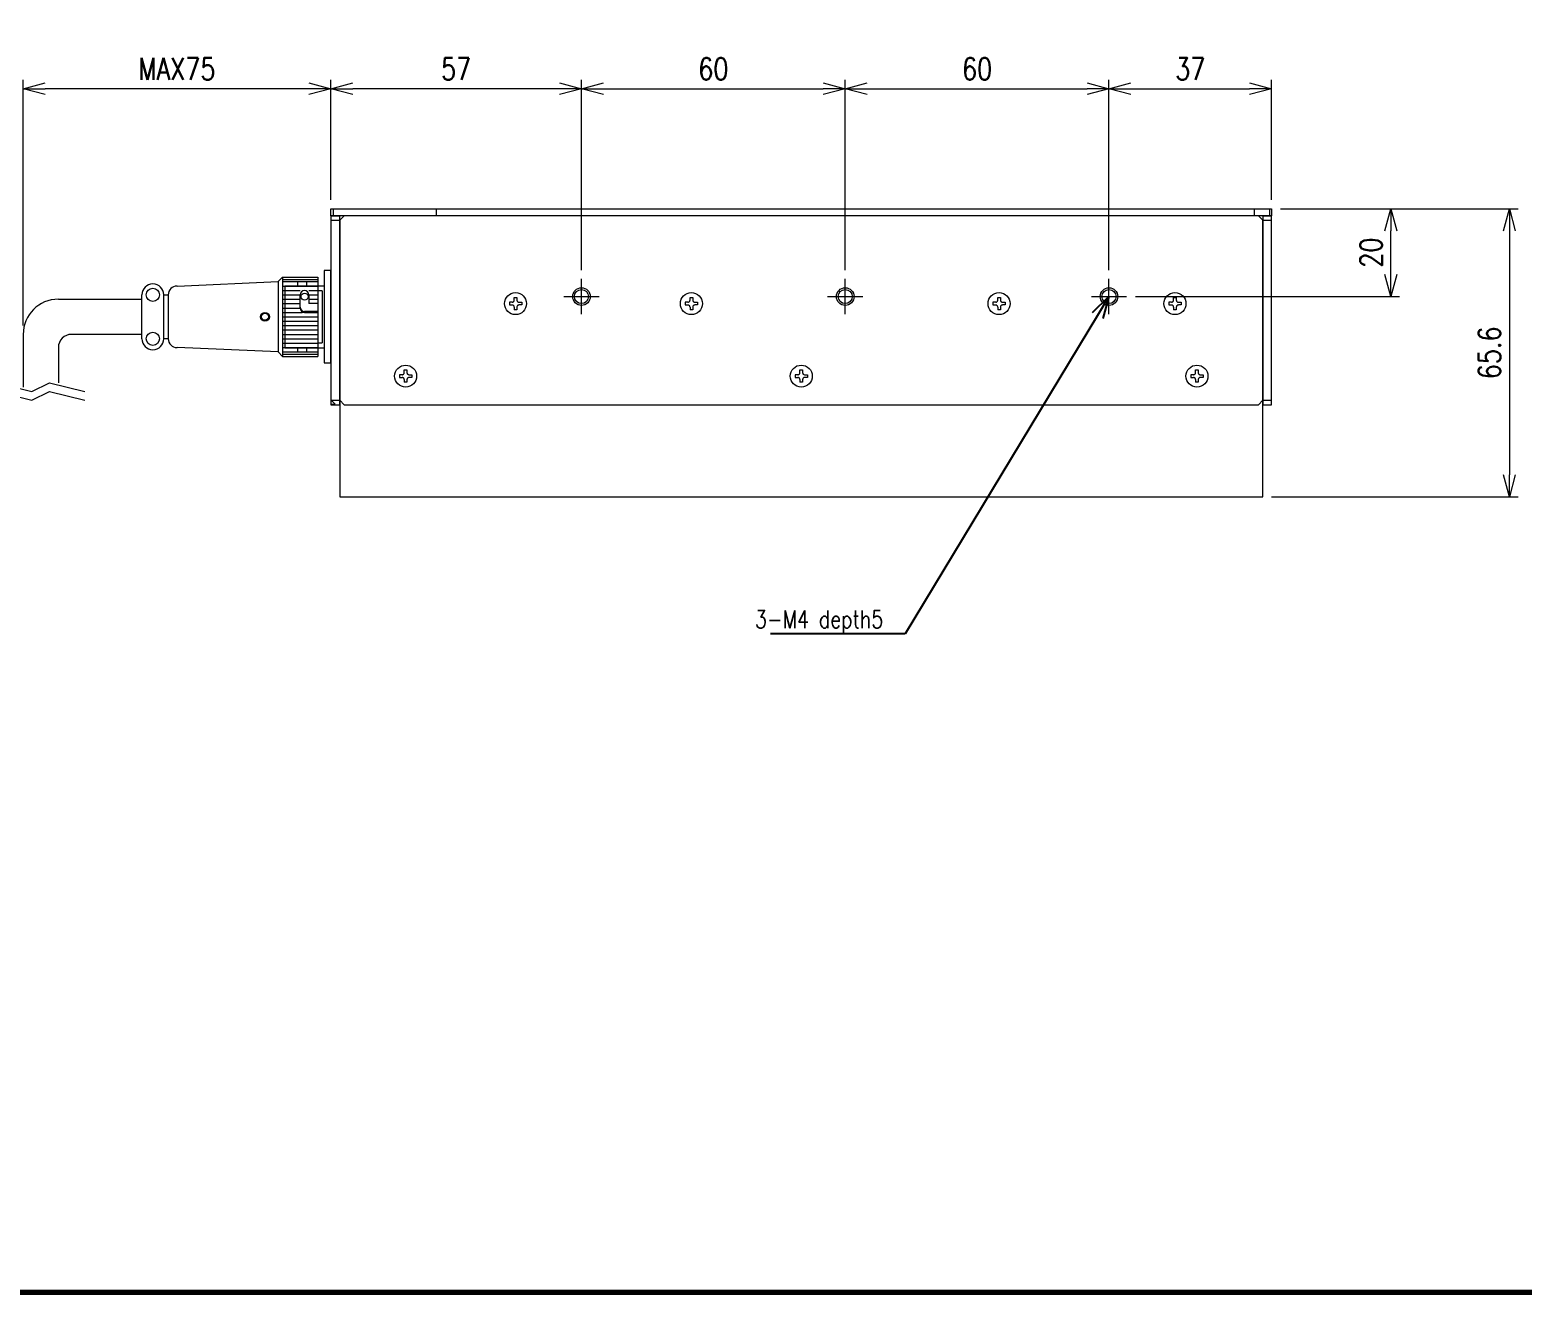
# Model space of a CAD drawing. Header units: millimetres. Extents: x 8 to 774, y 1 to 562.
# Drawn here: x 263.4 to 602.9, y 8 to 295.3 of the extents above; entities that cross this region are included whole.
import ezdxf
from ezdxf import colors
from ezdxf.entities.mleader import LeaderData, LeaderLine
from ezdxf.math import Vec2, Vec3

# ---------------------------------------------------------------- set-up
doc = ezdxf.new("R2010")
doc.units = ezdxf.units.MM
doc.layers.get('0').update_dxf_attribs({"lineweight": 9})
doc.layers.get('Defpoints').update_dxf_attribs({"lineweight": 9})
for name, color, linetype, lineweight in [('2KD_寸法1', 7, 'Continuous', 15), ('2KD_寸法１', 7, 'Continuous', 15), ('2KD_寸法１ @ 2', 7, 'Continuous', 15), ('AUX', 7, 'Continuous', 40)]:
    doc.layers.add(name, color=color, linetype=linetype, lineweight=lineweight)
doc.styles.get("Standard").update_dxf_attribs({"font": 'simplex.shx', "width": 0.8, "bigfont": 'extfont.shx'})
doc.dimstyles.new('KD-STD', dxfattribs={"dimscale": 0, "dimtxt": 2.5, "dimasz": 2.5, "dimexe": 1, "dimexo": 1, "dimgap": 1, "dimtad": 1, "dimdsep": 46, "dimtxsty": 'Standard', "dimblk": 'OPEN30', "dimcen": 0, "dimadec": 0, "dimazin": 0, "dimtfac": 1, "dimtmove": 0, "dimatfit": 3, "dimldrblk": 'OPEN30', "dimfxl": 1, "dimtfill": 1, "dimtolj": 1, "dimtzin": 0, "dimlwd": 15, "dimlwe": 15, "dimarcsym": 0})

# ---------------------------------------------------------------- blocks, each defined once
blk = doc.blocks.new('_Open30')
at = {"lineweight": -2}
for p, q in [((-1, 0.268), (0, 0)), ((0, 0), (-1, -0.268)), ((0, 0), (-1, 0))]:
    blk.add_line(p, q, dxfattribs=at)
blk = doc.blocks.new('*D33')
at = {"layer": '2KD_寸法１', "color": 0, "lineweight": 15}
for p, q in [((508.93, 240.56), (508.93, 283.87)), ((513.93, 281.87), (540.93, 281.87)), ((545.93, 256.56), (545.93, 283.87))]:
    blk.add_line(p, q, dxfattribs=at)
at = {"layer": 'Defpoints', "color": 0}
for p in [(545.93, 281.87), (545.93, 254.56), (508.93, 238.56)]:
    blk.add_point(p, dxfattribs=at)
at = {"layer": '2KD_寸法１', "color": 0, "lineweight": 15, "xscale": 5, "yscale": 5, "zscale": 5, "rotation": 180}
blk.add_blockref('_Open30', (508.93, 281.87), dxfattribs=at)
at = {"layer": '2KD_寸法１', "color": 0, "lineweight": 15, "xscale": 5, "yscale": 5, "zscale": 5}
blk.add_blockref('_Open30', (545.93, 281.87), dxfattribs=at)
at = {"layer": '2KD_寸法１', "color": 0, "insert": (527.43, 286.37), "char_height": 5, "attachment_point": 5, "bg_fill": 3, "box_fill_scale": 1.1, "bg_fill_color": 9, "bg_fill_true_color": 13158600, "bg_fill_transparency": 4391330}
blk.add_mtext('\\A1;37', dxfattribs=at)
blk = doc.blocks.new('*D34')
at = {"layer": '2KD_寸法１', "color": 0, "lineweight": 15}
for p, q in [((448.93, 240.56), (448.93, 283.87)), ((453.93, 281.87), (503.93, 281.87)), ((508.93, 240.56), (508.93, 283.87))]:
    blk.add_line(p, q, dxfattribs=at)
at = {"layer": 'Defpoints', "color": 0}
for p in [(508.93, 281.87), (448.93, 238.56), (508.93, 238.56)]:
    blk.add_point(p, dxfattribs=at)
at = {"layer": '2KD_寸法１', "color": 0, "lineweight": 15, "xscale": 5, "yscale": 5, "zscale": 5, "rotation": 180}
blk.add_blockref('_Open30', (448.93, 281.87), dxfattribs=at)
at = {"layer": '2KD_寸法１', "color": 0, "lineweight": 15, "xscale": 5, "yscale": 5, "zscale": 5}
blk.add_blockref('_Open30', (508.93, 281.87), dxfattribs=at)
at = {"layer": '2KD_寸法１', "color": 0, "insert": (478.93, 286.37), "char_height": 5, "attachment_point": 5, "bg_fill": 3, "box_fill_scale": 1.1, "bg_fill_color": 9, "bg_fill_true_color": 13158600, "bg_fill_transparency": 4391406}
blk.add_mtext('\\A1;60', dxfattribs=at)
blk = doc.blocks.new('*D35')
at = {"layer": '2KD_寸法１', "color": 0, "lineweight": 15}
for p, q in [((388.93, 240.56), (388.93, 283.87)), ((393.93, 281.87), (443.93, 281.87)), ((448.93, 240.56), (448.93, 283.87))]:
    blk.add_line(p, q, dxfattribs=at)
at = {"layer": 'Defpoints', "color": 0}
for p in [(448.93, 281.87), (388.93, 238.56), (448.93, 238.56)]:
    blk.add_point(p, dxfattribs=at)
at = {"layer": '2KD_寸法１', "color": 0, "lineweight": 15, "xscale": 5, "yscale": 5, "zscale": 5, "rotation": 180}
blk.add_blockref('_Open30', (388.93, 281.87), dxfattribs=at)
at = {"layer": '2KD_寸法１', "color": 0, "lineweight": 15, "xscale": 5, "yscale": 5, "zscale": 5}
blk.add_blockref('_Open30', (448.93, 281.87), dxfattribs=at)
at = {"layer": '2KD_寸法１', "color": 0, "insert": (418.93, 286.37), "char_height": 5, "attachment_point": 5, "bg_fill": 3, "box_fill_scale": 1.1, "bg_fill_color": 9, "bg_fill_true_color": 13158600, "bg_fill_transparency": 4391454}
blk.add_mtext('\\A1;60', dxfattribs=at)
blk = doc.blocks.new('*D36')
at = {"layer": '2KD_寸法１', "color": 0, "lineweight": 15}
for p, q in [((331.93, 256.56), (331.93, 283.87)), ((383.93, 281.87), (336.93, 281.87)), ((388.93, 240.56), (388.93, 283.87))]:
    blk.add_line(p, q, dxfattribs=at)
at = {"layer": 'Defpoints', "color": 0}
for p in [(331.93, 281.87), (331.93, 254.56), (388.93, 238.56)]:
    blk.add_point(p, dxfattribs=at)
at = {"layer": '2KD_寸法１', "color": 0, "lineweight": 15, "xscale": 5, "yscale": 5, "zscale": 5, "rotation": 180}
blk.add_blockref('_Open30', (331.93, 281.87), dxfattribs=at)
at = {"layer": '2KD_寸法１', "color": 0, "lineweight": 15, "xscale": 5, "yscale": 5, "zscale": 5}
blk.add_blockref('_Open30', (388.93, 281.87), dxfattribs=at)
at = {"layer": '2KD_寸法１', "color": 0, "insert": (360.43, 286.37), "char_height": 5, "attachment_point": 5, "bg_fill": 3, "box_fill_scale": 1.1, "bg_fill_color": 9, "bg_fill_true_color": 13158600, "bg_fill_transparency": 4390982}
blk.add_mtext('\\A1;57', dxfattribs=at)
blk = doc.blocks.new('*D37')
at = {"layer": '2KD_寸法１', "color": 0, "lineweight": 15}
for p, q in [((261.93, 227.96), (261.93, 283.87)), ((326.93, 281.87), (266.93, 281.87)), ((331.93, 256.56), (331.93, 283.87))]:
    blk.add_line(p, q, dxfattribs=at)
at = {"layer": 'Defpoints', "color": 0}
for p in [(261.93, 281.87), (331.93, 254.56), (261.93, 225.96)]:
    blk.add_point(p, dxfattribs=at)
at = {"layer": '2KD_寸法１', "color": 0, "lineweight": 15, "xscale": 5, "yscale": 5, "zscale": 5, "rotation": 180}
blk.add_blockref('_Open30', (261.93, 281.87), dxfattribs=at)
at = {"layer": '2KD_寸法１', "color": 0, "lineweight": 15, "xscale": 5, "yscale": 5, "zscale": 5}
blk.add_blockref('_Open30', (331.93, 281.87), dxfattribs=at)
at = {"layer": '2KD_寸法１', "color": 0, "insert": (296.93, 286.37), "char_height": 5, "attachment_point": 5, "bg_fill": 3, "box_fill_scale": 1.1, "bg_fill_color": 9, "bg_fill_true_color": 13158600, "bg_fill_transparency": 4391398}
blk.add_mtext('\\A1;MAX75', dxfattribs=at)
blk = doc.blocks.new('*D38')
at = {"layer": '2KD_寸法１', "color": 0, "lineweight": 15}
for p, q in [((547.93, 254.56), (575.04, 254.56)), ((573.04, 239.56), (573.04, 249.56)), ((514.93, 234.56), (575.04, 234.56))]:
    blk.add_line(p, q, dxfattribs=at)
at = {"layer": 'Defpoints', "color": 0}
for p in [(545.93, 254.56), (573.04, 254.56), (512.93, 234.56)]:
    blk.add_point(p, dxfattribs=at)
at = {"layer": '2KD_寸法１', "color": 0, "lineweight": 15, "xscale": 5, "yscale": 5, "zscale": 5}
for p, rotation in [((573.04, 254.56), 90), ((573.04, 234.56), 270)]:
    blk.add_blockref('_Open30', p, dxfattribs=dict(at, rotation=rotation))
at = {"layer": '2KD_寸法１', "color": 0, "insert": (568.54, 244.56), "char_height": 5, "attachment_point": 5, "rotation": 90, "bg_fill": 3, "box_fill_scale": 1.1, "bg_fill_color": 9, "bg_fill_true_color": 13158600, "bg_fill_transparency": 4390958}
blk.add_mtext('\\A1;20', dxfattribs=at)
blk = doc.blocks.new('*D39')
at = {"layer": '2KD_寸法１', "color": 0, "lineweight": 15}
for p, q in [((547.93, 254.56), (602.01, 254.56)), ((600.01, 249.56), (600.01, 193.96)), ((545.93, 188.96), (602.01, 188.96))]:
    blk.add_line(p, q, dxfattribs=at)
at = {"layer": 'Defpoints', "color": 0}
for p in [(545.93, 254.56), (543.93, 188.96), (600.01, 188.96)]:
    blk.add_point(p, dxfattribs=at)
at = {"layer": '2KD_寸法１', "color": 0, "lineweight": 15, "xscale": 5, "yscale": 5, "zscale": 5}
for p, rotation in [((600.01, 254.56), 90), ((600.01, 188.96), 270)]:
    blk.add_blockref('_Open30', p, dxfattribs=dict(at, rotation=rotation))
at = {"layer": '2KD_寸法１', "color": 0, "insert": (595.51, 221.76), "char_height": 5, "attachment_point": 5, "rotation": 90, "bg_fill": 3, "box_fill_scale": 1.1, "bg_fill_color": 9, "bg_fill_true_color": 13158600, "bg_fill_transparency": 4391322}
blk.add_mtext('\\A1;65.6', dxfattribs=at)
blk = doc.blocks.new('A$C6224417A')
at = {"layer": '2KD_寸法1'}
for p, q in [((4, 0), (4, 8)), ((0, 4), (8, 4))]:
    blk.add_line(p, q, dxfattribs=at)
blk = doc.blocks.new('A$C5FB23B9D')
for p, q in [((-2, 64), (-2, 65.6)), ((-2, 65.6), (212, 65.6)), ((-1.5, 65.6), (-1.5, 64)), ((22, 64), (22, 65.6)), ((22, 65.6), (208, 65.6)), ((208, 65.6), (208, 64)), ((211.5, 65.6), (211.5, 64)), ((212, 65.6), (212, 64)), ((-2, 64), (0, 64)), ((-2, 64), (-2, 21)), ((212, 64), (-2, 64)), ((-2, 63), (0, 63)), ((0, 63), (1, 64)), ((0, 62), (0, 64)), ((0, 63), (0, 22)), ((0, 21), (0, 62)), ((209, 64), (1, 64)), ((208, 64), (22, 64)), ((209, 64), (210, 63)), ((210, 64), (212, 64)), ((210, 64), (210, 21)), ((210, 22), (210, 63)), ((210, 63), (212, 63)), ((212, 62), (212, 64)), ((212, 21), (212, 62)), ((-3.5, 51.5), (-3.5, 30.5)), ((-2, 51.5), (-3.5, 51.5)), ((-2, 30.5), (-2, 51.5)), ((-37, 48), (-14, 49)), ((-14, 49), (-13, 50)), ((-14, 49), (-14, 33)), ((-13, 50), (-13, 32)), ((-13, 50), (-5, 50)), ((-13, 49.5), (-5, 49.5)), ((-13, 49), (-5, 49)), ((-13, 48), (-5, 48)), ((-12.5, 48.05), (-3.5, 48.05)), ((-12.5, 48.05), (-12.5, 33.95)), ((-9.5, 48.05), (-9.5, 49)), ((-9.5, 49), (-7.5, 49)), ((-7.5, 48.05), (-7.5, 49)), ((-5, 50), (-5, 32)), ((-64, 45), (-45, 45)), ((-45, 36), (-45, 46)), ((-40, 46), (-39, 46)), ((-40, 36), (-40, 46)), ((-39, 46), (-39, 36)), ((-13, 47), (-9, 47)), ((-13, 46), (-9, 46)), ((-13, 45), (-9, 45)), ((-9, 43), (-9, 46)), ((-7, 47), (-5, 47)), ((-7, 46), (-7, 44)), ((-7, 46), (-5, 46)), ((-7, 45), (-5, 45)), ((-4, 46.9), (-5, 46.9)), ((-5, 46.9), (-5, 35.1)), ((-4, 46.9), (-4, 35.1)), ((38.6, 44.3111), (38.6, 43.6889)), ((39.2222, 44.3111), (38.6, 44.3111)), ((39.6889, 44.7778), (39.6889, 45.4)), ((39.6889, 45.4), (40.3111, 45.4)), ((40.3111, 45.4), (40.3111, 44.7778)), ((40.7778, 44.3111), (41.4, 44.3111)), ((41.4, 44.3111), (41.4, 43.6889)), ((78.6, 44.3111), (78.6, 43.6889)), ((79.2222, 44.3111), (78.6, 44.3111)), ((79.6889, 44.7778), (79.6889, 45.4)), ((79.6889, 45.4), (80.3111, 45.4)), ((80.3111, 45.4), (80.3111, 44.7778)), ((80.7778, 44.3111), (81.4, 44.3111)), ((81.4, 44.3111), (81.4, 43.6889)), ((148.6, 44.3111), (148.6, 43.6889)), ((149.2222, 44.3111), (148.6, 44.3111)), ((149.6889, 44.7778), (149.6889, 45.4)), ((149.6889, 45.4), (150.3111, 45.4)), ((150.3111, 45.4), (150.3111, 44.7778)), ((150.7778, 44.3111), (151.4, 44.3111)), ((151.4, 44.3111), (151.4, 43.6889)), ((188.6, 44.3111), (188.6, 43.6889)), ((189.2222, 44.3111), (188.6, 44.3111)), ((189.6889, 44.7778), (189.6889, 45.4)), ((189.6889, 45.4), (190.3111, 45.4)), ((190.3111, 45.4), (190.3111, 44.7778)), ((190.7778, 44.3111), (191.4, 44.3111)), ((191.4, 44.3111), (191.4, 43.6889)), ((-13, 44), (-9, 44)), ((-13, 43), (-9, 43)), ((-13, 42), (-8.5, 42)), ((-13, 41), (-5, 41)), ((-5, 42.2), (-8, 42.2)), ((-8, 42), (-5, 42)), ((-5, 44), (-7, 44)), ((38.6, 43.6889), (39.2222, 43.6889)), ((39.6889, 43.2222), (39.6889, 42.6)), ((40.3111, 42.6), (39.6889, 42.6)), ((40.3111, 43.2222), (40.3111, 42.6)), ((41.4, 43.6889), (40.7778, 43.6889)), ((78.6, 43.6889), (79.2222, 43.6889)), ((79.6889, 43.2222), (79.6889, 42.6)), ((80.3111, 42.6), (79.6889, 42.6)), ((80.3111, 43.2222), (80.3111, 42.6)), ((81.4, 43.6889), (80.7778, 43.6889)), ((148.6, 43.6889), (149.2222, 43.6889)), ((149.6889, 43.2222), (149.6889, 42.6)), ((150.3111, 42.6), (149.6889, 42.6)), ((150.3111, 43.2222), (150.3111, 42.6)), ((151.4, 43.6889), (150.7778, 43.6889)), ((188.6, 43.6889), (189.2222, 43.6889)), ((189.6889, 43.2222), (189.6889, 42.6)), ((190.3111, 42.6), (189.6889, 42.6)), ((190.3111, 43.2222), (190.3111, 42.6)), ((191.4, 43.6889), (190.7778, 43.6889)), ((-13, 40), (-5, 40)), ((-13, 39), (-5, 39)), ((-13, 38), (-5, 38)), ((-72, 37), (-72, 25)), ((-64, 34), (-64, 26)), ((-45, 37), (-61, 37)), ((-39, 36), (-40, 36)), ((-14, 33), (-37, 34)), ((-13, 37), (-5, 37)), ((-13, 36), (-5, 36)), ((-13, 35), (-5, 35)), ((-13, 34), (-5, 34)), ((-12.5, 33.95), (-3.5, 33.95)), ((-9.5, 33), (-9.5, 33.95)), ((-7.5, 33), (-7.5, 33.95)), ((-5, 35.1), (-4, 35.1)), ((-13, 32), (-14, 33)), ((-13, 33), (-5, 33)), ((-13, 32.5), (-5, 32.5)), ((-13, 32), (-5, 32)), ((-9.5, 33), (-7.5, 33)), ((-3.5, 30.5), (-2, 30.5)), ((13.6, 27.8111), (13.6, 27.1889)), ((14.2222, 27.8111), (13.6, 27.8111)), ((13.6, 27.1889), (14.2222, 27.1889)), ((14.6889, 28.2778), (14.6889, 28.9)), ((14.6889, 28.9), (15.3111, 28.9)), ((15.3111, 28.9), (15.3111, 28.2778)), ((15.7778, 27.8111), (16.4, 27.8111)), ((16.4, 27.1889), (15.7778, 27.1889)), ((16.4, 27.8111), (16.4, 27.1889)), ((103.6, 27.8111), (103.6, 27.1889)), ((104.2222, 27.8111), (103.6, 27.8111)), ((103.6, 27.1889), (104.2222, 27.1889)), ((104.6889, 28.2778), (104.6889, 28.9)), ((104.6889, 28.9), (105.3111, 28.9)), ((105.3111, 28.9), (105.3111, 28.2778)), ((105.7778, 27.8111), (106.4, 27.8111)), ((106.4, 27.1889), (105.7778, 27.1889)), ((106.4, 27.8111), (106.4, 27.1889)), ((193.6, 27.8111), (193.6, 27.1889)), ((194.2222, 27.8111), (193.6, 27.8111)), ((193.6, 27.1889), (194.2222, 27.1889)), ((194.6889, 28.2778), (194.6889, 28.9)), ((194.6889, 28.9), (195.3111, 28.9)), ((195.3111, 28.9), (195.3111, 28.2778)), ((195.7778, 27.8111), (196.4, 27.8111)), ((196.4, 27.1889), (195.7778, 27.1889)), ((196.4, 27.8111), (196.4, 27.1889)), ((-78, 26), (-70, 24)), ((-78, 24), (-70, 22)), ((-70, 24), (-66, 26)), ((-70, 22), (-66, 24)), ((-66, 26), (-58, 24)), ((-66, 24), (-58, 22)), ((14.6889, 26.7222), (14.6889, 26.1)), ((15.3111, 26.1), (14.6889, 26.1)), ((15.3111, 26.7222), (15.3111, 26.1)), ((104.6889, 26.7222), (104.6889, 26.1)), ((105.3111, 26.1), (104.6889, 26.1)), ((105.3111, 26.7222), (105.3111, 26.1)), ((194.6889, 26.7222), (194.6889, 26.1)), ((195.3111, 26.1), (194.6889, 26.1)), ((195.3111, 26.7222), (195.3111, 26.1)), ((-2, 22.1), (-2, 21.1)), ((-2, 22.1), (-1, 21.1)), ((-2, 22), (0, 22)), ((-2, 21.1), (-1, 21.1)), ((-2, 21), (0, 21)), ((0, 22), (1, 21)), ((1, 21), (209, 21)), ((209, 21), (210, 22)), ((210, 22), (212, 22)), ((210, 21), (212, 21))]:
    blk.add_line(p, q)
for points in [[(39.2222, 44.3111), (39.3033, 44.3182), (39.3818, 44.3393), (39.4556, 44.3736), (39.5222, 44.4203), (39.5797, 44.4778), (39.6264, 44.5444), (39.6607, 44.6182), (39.6818, 44.6967), (39.6889, 44.7778)], [(40.3111, 44.7778), (40.3182, 44.6967), (40.3393, 44.6182), (40.3736, 44.5444), (40.4203, 44.4778), (40.4778, 44.4203), (40.5444, 44.3736), (40.6182, 44.3393), (40.6967, 44.3182), (40.7778, 44.3111)], [(79.2222, 44.3111), (79.3033, 44.3182), (79.3818, 44.3393), (79.4556, 44.3736), (79.5222, 44.4203), (79.5797, 44.4778), (79.6264, 44.5444), (79.6607, 44.6182), (79.6818, 44.6967), (79.6889, 44.7778)], [(80.3111, 44.7778), (80.3182, 44.6967), (80.3393, 44.6182), (80.3736, 44.5444), (80.4203, 44.4778), (80.4778, 44.4203), (80.5444, 44.3736), (80.6182, 44.3393), (80.6967, 44.3182), (80.7778, 44.3111)], [(149.2222, 44.3111), (149.3033, 44.3182), (149.3818, 44.3393), (149.4556, 44.3736), (149.5222, 44.4203), (149.5797, 44.4778), (149.6264, 44.5444), (149.6607, 44.6182), (149.6818, 44.6967), (149.6889, 44.7778)], [(150.3111, 44.7778), (150.3182, 44.6967), (150.3393, 44.6182), (150.3736, 44.5444), (150.4203, 44.4778), (150.4778, 44.4203), (150.5444, 44.3736), (150.6182, 44.3393), (150.6967, 44.3182), (150.7778, 44.3111)], [(189.2222, 44.3111), (189.3033, 44.3182), (189.3818, 44.3393), (189.4556, 44.3736), (189.5222, 44.4203), (189.5797, 44.4778), (189.6264, 44.5444), (189.6607, 44.6182), (189.6818, 44.6967), (189.6889, 44.7778)], [(190.3111, 44.7778), (190.3182, 44.6967), (190.3393, 44.6182), (190.3736, 44.5444), (190.4203, 44.4778), (190.4778, 44.4203), (190.5444, 44.3736), (190.6182, 44.3393), (190.6967, 44.3182), (190.7778, 44.3111)], [(39.6889, 43.2222), (39.6818, 43.3033), (39.6607, 43.3818), (39.6264, 43.4556), (39.5797, 43.5222), (39.5222, 43.5797), (39.4556, 43.6264), (39.3818, 43.6607), (39.3033, 43.6818), (39.2222, 43.6889)], [(40.7778, 43.6889), (40.6967, 43.6818), (40.6182, 43.6607), (40.5444, 43.6264), (40.4778, 43.5797), (40.4203, 43.5222), (40.3736, 43.4556), (40.3393, 43.3818), (40.3182, 43.3033), (40.3111, 43.2222)], [(79.6889, 43.2222), (79.6818, 43.3033), (79.6607, 43.3818), (79.6264, 43.4556), (79.5797, 43.5222), (79.5222, 43.5797), (79.4556, 43.6264), (79.3818, 43.6607), (79.3033, 43.6818), (79.2222, 43.6889)], [(80.7778, 43.6889), (80.6967, 43.6818), (80.6182, 43.6607), (80.5444, 43.6264), (80.4778, 43.5797), (80.4203, 43.5222), (80.3736, 43.4556), (80.3393, 43.3818), (80.3182, 43.3033), (80.3111, 43.2222)], [(149.6889, 43.2222), (149.6818, 43.3033), (149.6607, 43.3818), (149.6264, 43.4556), (149.5797, 43.5222), (149.5222, 43.5797), (149.4556, 43.6264), (149.3818, 43.6607), (149.3033, 43.6818), (149.2222, 43.6889)], [(150.7778, 43.6889), (150.6967, 43.6818), (150.6182, 43.6607), (150.5444, 43.6264), (150.4778, 43.5797), (150.4203, 43.5222), (150.3736, 43.4556), (150.3393, 43.3818), (150.3182, 43.3033), (150.3111, 43.2222)], [(189.6889, 43.2222), (189.6818, 43.3033), (189.6607, 43.3818), (189.6264, 43.4556), (189.5797, 43.5222), (189.5222, 43.5797), (189.4556, 43.6264), (189.3818, 43.6607), (189.3033, 43.6818), (189.2222, 43.6889)], [(190.7778, 43.6889), (190.6967, 43.6818), (190.6182, 43.6607), (190.5444, 43.6264), (190.4778, 43.5797), (190.4203, 43.5222), (190.3736, 43.4556), (190.3393, 43.3818), (190.3182, 43.3033), (190.3111, 43.2222)], [(14.2222, 27.8111), (14.3033, 27.8182), (14.3818, 27.8393), (14.4556, 27.8736), (14.5222, 27.9203), (14.5797, 27.9778), (14.6264, 28.0444), (14.6607, 28.1182), (14.6818, 28.1967), (14.6889, 28.2778)], [(14.6889, 26.7222), (14.6818, 26.8033), (14.6607, 26.8818), (14.6264, 26.9556), (14.5797, 27.0222), (14.5222, 27.0797), (14.4556, 27.1264), (14.3818, 27.1607), (14.3033, 27.1818), (14.2222, 27.1889)], [(15.3111, 28.2778), (15.3182, 28.1967), (15.3393, 28.1182), (15.3736, 28.0444), (15.4203, 27.9778), (15.4778, 27.9203), (15.5444, 27.8736), (15.6182, 27.8393), (15.6967, 27.8182), (15.7778, 27.8111)], [(15.7778, 27.1889), (15.6967, 27.1818), (15.6182, 27.1607), (15.5444, 27.1264), (15.4778, 27.0797), (15.4203, 27.0222), (15.3736, 26.9556), (15.3393, 26.8818), (15.3182, 26.8033), (15.3111, 26.7222)], [(104.2222, 27.8111), (104.3033, 27.8182), (104.3818, 27.8393), (104.4556, 27.8736), (104.5222, 27.9203), (104.5797, 27.9778), (104.6264, 28.0444), (104.6607, 28.1182), (104.6818, 28.1967), (104.6889, 28.2778)], [(104.6889, 26.7222), (104.6818, 26.8033), (104.6607, 26.8818), (104.6264, 26.9556), (104.5797, 27.0222), (104.5222, 27.0797), (104.4556, 27.1264), (104.3818, 27.1607), (104.3033, 27.1818), (104.2222, 27.1889)], [(105.3111, 28.2778), (105.3182, 28.1967), (105.3393, 28.1182), (105.3736, 28.0444), (105.4203, 27.9778), (105.4778, 27.9203), (105.5444, 27.8736), (105.6182, 27.8393), (105.6967, 27.8182), (105.7778, 27.8111)], [(105.7778, 27.1889), (105.6967, 27.1818), (105.6182, 27.1607), (105.5444, 27.1264), (105.4778, 27.0797), (105.4203, 27.0222), (105.3736, 26.9556), (105.3393, 26.8818), (105.3182, 26.8033), (105.3111, 26.7222)], [(194.2222, 27.8111), (194.3033, 27.8182), (194.3818, 27.8393), (194.4556, 27.8736), (194.5222, 27.9203), (194.5797, 27.9778), (194.6264, 28.0444), (194.6607, 28.1182), (194.6818, 28.1967), (194.6889, 28.2778)], [(194.6889, 26.7222), (194.6818, 26.8033), (194.6607, 26.8818), (194.6264, 26.9556), (194.5797, 27.0222), (194.5222, 27.0797), (194.4556, 27.1264), (194.3818, 27.1607), (194.3033, 27.1818), (194.2222, 27.1889)], [(195.3111, 28.2778), (195.3182, 28.1967), (195.3393, 28.1182), (195.3736, 28.0444), (195.4203, 27.9778), (195.4778, 27.9203), (195.5444, 27.8736), (195.6182, 27.8393), (195.6967, 27.8182), (195.7778, 27.8111)], [(195.7778, 27.1889), (195.6967, 27.1818), (195.6182, 27.1607), (195.5444, 27.1264), (195.4778, 27.0797), (195.4203, 27.0222), (195.3736, 26.9556), (195.3393, 26.8818), (195.3182, 26.8033), (195.3111, 26.7222)], [(0, 22), (0, 0), (210, 0), (210, 22)]]:
    blk.add_lwpolyline(points)
for centre, radius in [((55, 45.6), 2), ((115, 45.6), 2), ((175, 45.6), 2), ((-42.5, 46), 1.5), ((-8, 45.6), 0.8), ((40, 44), 2.5), ((55, 45.6), 1.6), ((80, 44), 2.5), ((115, 45.6), 1.6), ((150, 44), 2.5), ((175, 45.6), 1.6), ((190, 44), 2.5), ((-17, 41), 1), ((-17, 41), 0.8), ((-42.5, 36), 1.5), ((15, 27.5), 2.5), ((105, 27.5), 2.5), ((195, 27.5), 2.5)]:
    blk.add_circle(centre, radius)
for centre, radius, start, end in [((-42.5, 46), 2.5, 0, 180), ((-37, 46), 2, 90, 180), ((-64, 37), 8, 90, 180), ((-8, 46), 1, 0, 180), ((-8, 43.2), 1, 180, 270), ((-8, 43), 1, 180, 270), ((-61, 34), 3, 90, 180), ((-42.5, 36), 2.5, 180, 0), ((-37, 36), 2, 180, 270)]:
    blk.add_arc(centre, radius, start, end)
for p in [(51, 41.6), (111, 41.6), (171, 41.6)]:
    blk.add_blockref('A$C6224417A', p)

msp = doc.modelspace()

# ---------------------------------------------------------------- linework, layer by layer
at = {"layer": 'AUX', "lineweight": 70}
msp.add_lwpolyline([(8, 8), (774, 8), (774, 562), (8, 562)], close=True, dxfattribs=at)

# ---------------------------------------------------------------- leaders
at = {"layer": '2KD_寸法１ @ 2'}
ml = msp.add_multileader_mtext('Standard', dxfattribs=at)
ml.set_content('3-M4 depth5', color=256)
ml.set_leader_properties()
ml.set_arrow_properties(name='OPEN30')
ml.build(insert=Vec2(0, 0))
ml.multileader.update_dxf_attribs({"text_right_attachment_type": 6, "dogleg_length": 1.5, "arrow_head_size": 5, "scale": 2})
ctx = ml.context
ctx.base_point, ctx.scale, ctx.arrow_head_size, ctx.plane_origin = Vec3(424.269, 160.473), 2, 5, Vec3(508.932, 234.562)
ctx.right_attachment, ctx.text_align_type = 6, 2
notes = []
notes.append((ctx, [(0, (1, 1, 0), (462.598, 157.807), (-1, 0), 3, [(0, [(508.932, 234.562)], 0, [])])]))
ctx.mtext.insert, ctx.mtext.alignment, ctx.mtext.flow_direction = Vec3(457.598, 163.14), 3, 5
for ctx, leaders in notes:
    for number, flags, end, landing, length, lines in leaders:
        leader = LeaderData()
        leader.index, (leader.has_last_leader_line, leader.has_dogleg_vector, leader.attachment_direction) = number, flags
        leader.last_leader_point, leader.dogleg_vector, leader.dogleg_length = Vec3(end), Vec3(landing), length
        for number, points, colour, breaks in lines:
            line = LeaderLine()
            line.index, line.vertices, line.color, line.breaks = number, Vec3.list(points), colors.encode_raw_color(colour), breaks
            leader.lines.append(line)
        ctx.leaders.append(leader)

# ---------------------------------------------------------------- next in the draw order: dimensions: what is measured, and where the dimension line sits
dim = msp.add_linear_dim(base=(545.932, 281.868), p1=(508.932, 238.562), p2=(545.932, 254.562), dimstyle='KD-STD', override={"dimscale": 2, "dimtix": 0, "dimtofl": 1, "dimtmove": 0, "dimatfit": 3}, dxfattribs=at)
dim.commit()
dim.dimension.update_dxf_attribs({"geometry": '*D33', "text_midpoint": (527.432, 286.368)})

# ---------------------------------------------------------------- next in the draw order: dimensions: what is measured, and where the dimension line sits
dim = msp.add_linear_dim(base=(508.932, 281.868), p1=(448.932, 238.562), p2=(508.932, 238.562), dimstyle='KD-STD', override={"dimscale": 2, "dimtix": 0, "dimtofl": 1, "dimtmove": 0, "dimatfit": 3}, dxfattribs=at)
dim.commit()
dim.dimension.update_dxf_attribs({"geometry": '*D34', "text_midpoint": (478.932, 286.368)})
dim = msp.add_linear_dim(base=(573.038, 254.562), p1=(512.932, 234.562), p2=(545.932, 254.562), angle=90, dimstyle='KD-STD', override={"dimscale": 2, "dimtix": 0, "dimtofl": 1, "dimtmove": 0, "dimatfit": 3}, dxfattribs=at)
dim.commit()
dim.dimension.update_dxf_attribs({"geometry": '*D38', "text_midpoint": (568.538, 244.562)})

# ---------------------------------------------------------------- next in the draw order: dimensions: what is measured, and where the dimension line sits
dim = msp.add_linear_dim(base=(448.932, 281.868), p1=(388.932, 238.562), p2=(448.932, 238.562), dimstyle='KD-STD', override={"dimscale": 2, "dimtix": 0, "dimtofl": 1, "dimtmove": 0, "dimatfit": 3}, dxfattribs=at)
dim.commit()
dim.dimension.update_dxf_attribs({"geometry": '*D35', "text_midpoint": (418.932, 286.368)})
dim = msp.add_linear_dim(base=(600.014, 188.962), p1=(545.932, 254.562), p2=(543.932, 188.962), angle=90, dimstyle='KD-STD', override={"dimscale": 2, "dimtix": 0, "dimtofl": 1, "dimtmove": 0, "dimatfit": 3}, dxfattribs=at)
dim.commit()
dim.dimension.update_dxf_attribs({"geometry": '*D39', "text_midpoint": (595.514, 221.762)})

# ---------------------------------------------------------------- next in the draw order: dimensions: what is measured, and where the dimension line sits
dim = msp.add_linear_dim(base=(331.932, 281.868), p1=(388.932, 238.562), p2=(331.932, 254.562), dimstyle='KD-STD', override={"dimscale": 2, "dimtix": 0, "dimtofl": 1, "dimtmove": 0, "dimatfit": 3}, dxfattribs=at)
dim.commit()
dim.dimension.update_dxf_attribs({"geometry": '*D36', "text_midpoint": (360.432, 286.368)})

# ---------------------------------------------------------------- next in the draw order: dimensions: what is measured, and where the dimension line sits
dim = msp.add_linear_dim(base=(261.932, 281.868), p1=(331.932, 254.562), p2=(261.932, 225.962), text='MAX75', dimstyle='KD-STD', override={"dimscale": 2, "dimtix": 0, "dimtofl": 1, "dimtmove": 0, "dimatfit": 3}, dxfattribs=at)
dim.commit()
dim.dimension.update_dxf_attribs({"geometry": '*D37', "text_midpoint": (296.932, 286.368)})

# ---------------------------------------------------------------- next in the draw order: block references
msp.add_blockref('A$C5FB23B9D', (333.932, 188.962))

doc.saveas('drawing.dxf')
